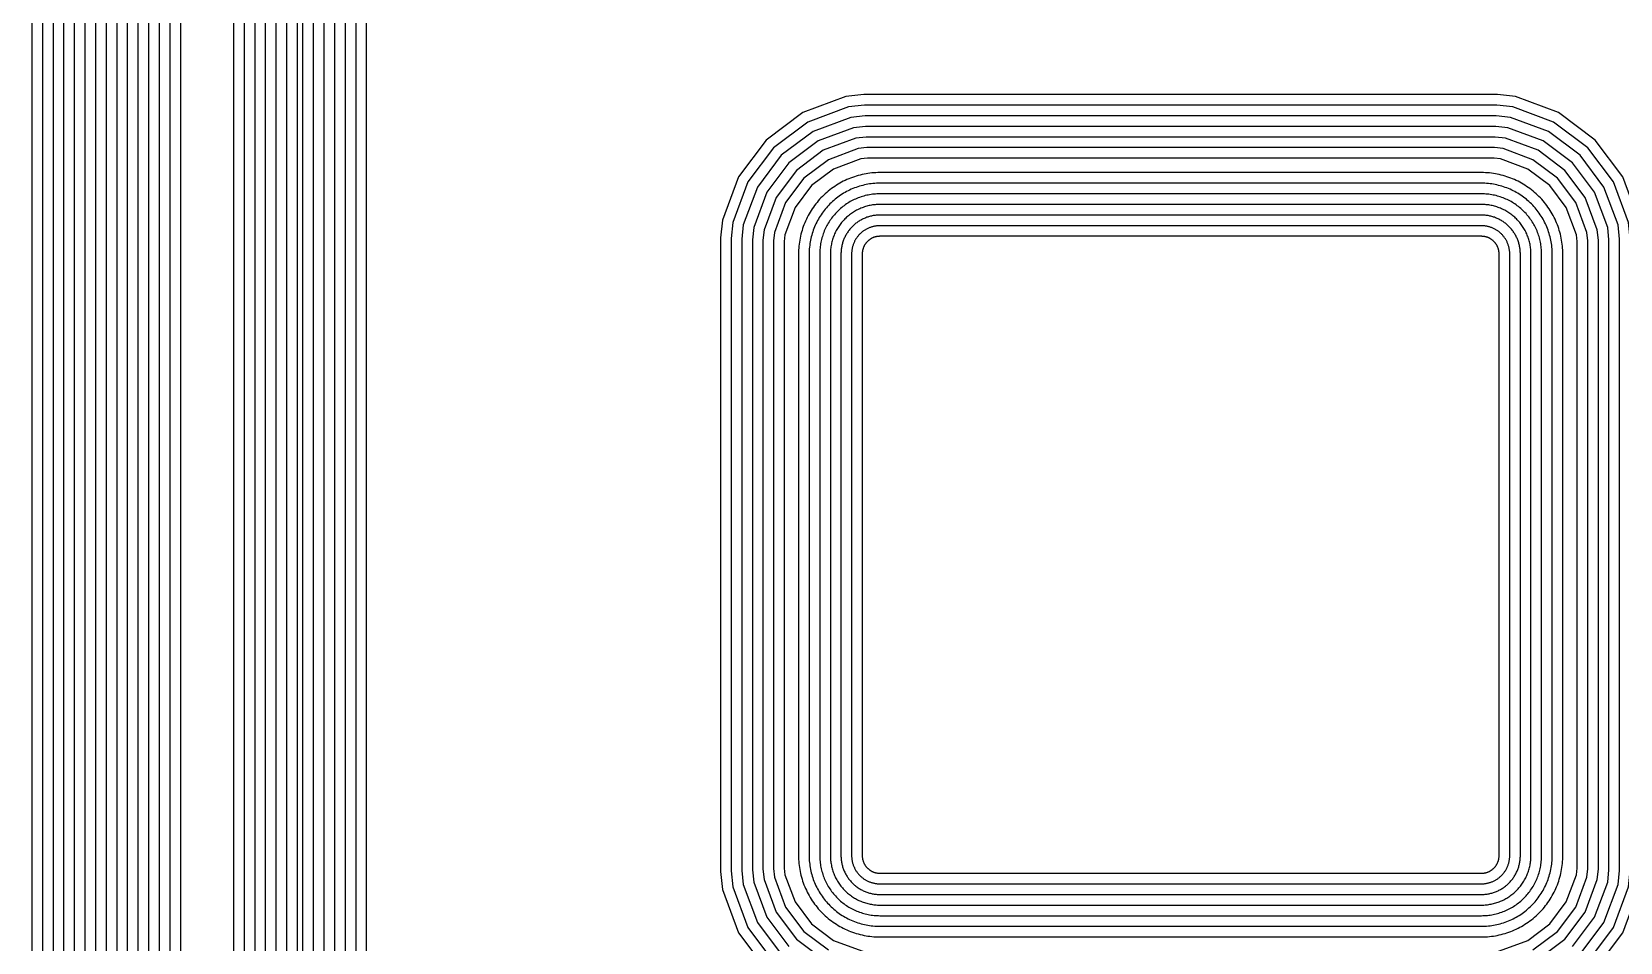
# Model space of a CAD drawing. Header units: metres. Extents: x 129.5 to 156.5, y -104.5 to -85.4.
# Drawn here: x 129.505 to 133.994, y -90.503 to -87.93 of the extents above; entities that cross this region are included whole.
import ezdxf

# ---------------------------------------------------------------- set-up
doc = ezdxf.new("R2010")
doc.units = ezdxf.units.M

msp = doc.modelspace()

# ---------------------------------------------------------------- linework, layer by layer
for points in [[(129.505, -85.852), (129.505, -103.992)], [(129.535, -85.852), (129.535, -103.992)], [(129.565, -85.852), (129.565, -103.992)], [(129.595, -85.852), (129.595, -103.992)], [(129.625, -85.852), (129.625, -103.992)], [(129.655, -85.852), (129.655, -103.992)], [(129.685, -85.852), (129.685, -103.992)], [(129.715, -85.852), (129.715, -103.992)], [(129.745, -85.852), (129.745, -103.992)], [(129.775, -85.852), (129.775, -103.992)], [(129.805, -85.852), (129.805, -103.992)], [(129.835, -85.852), (129.835, -103.992)], [(129.865, -85.852), (129.865, -103.992)], [(129.895, -85.852), (129.895, -103.992)], [(129.925, -85.852), (129.925, -103.992)], [(130.075, -85.927), (130.075, -103.917), (155.881, -103.917), (155.881, -85.927), (130.075, -85.927)], [(130.105, -85.957), (130.105, -103.887), (155.851, -103.887), (155.851, -85.957), (130.105, -85.957)], [(130.135, -85.987), (130.135, -103.857), (155.821, -103.857), (155.821, -85.987), (130.135, -85.987)], [(130.165, -86.017), (130.165, -103.827), (155.791, -103.827), (155.791, -86.017), (130.165, -86.017)], [(130.195, -86.047), (130.195, -103.797), (155.761, -103.797), (155.761, -86.047), (130.195, -86.047)], [(130.225, -86.077), (130.225, -103.767), (155.731, -103.767), (155.731, -86.077), (130.225, -86.077)], [(130.255, -86.107), (130.255, -103.737), (155.701, -103.737), (155.701, -86.107), (130.255, -86.107)], [(130.2705, -86.4765), (130.2705, -103.3675)], [(130.3005, -86.4765), (130.3005, -103.3675)], [(130.3305, -86.4765), (130.3305, -103.3675)], [(130.3605, -86.4765), (130.3605, -103.3675)], [(130.3905, -86.4765), (130.3905, -103.3675)], [(130.4205, -86.4765), (130.4205, -103.3675)], [(130.4505, -86.4765), (130.4505, -103.3675)], [(133.9238, -90.5798), (134.0015, -90.4761), (134.047, -90.3539), (134.0525, -90.3032), (134.0525, -88.5128), (134.047, -88.4621), (134.0015, -88.3399), (133.9238, -88.2362), (133.8201, -88.1585), (133.6979, -88.113), (133.6472, -88.1075), (131.8568, -88.1075), (131.8061, -88.113), (131.6839, -88.1585), (131.5802, -88.2362), (131.5025, -88.3399), (131.457, -88.4621), (131.4515, -88.5128)], [(133.9024, -90.5584), (133.9749, -90.4616), (134.0176, -90.3469), (134.0225, -90.3016), (134.0225, -88.5144), (134.0176, -88.4691), (133.9749, -88.3544), (133.9024, -88.2576), (133.8056, -88.1851), (133.6909, -88.1424), (133.6456, -88.1375), (131.8584, -88.1375), (131.8131, -88.1424), (131.6984, -88.1851), (131.6016, -88.2576), (131.5291, -88.3544), (131.4864, -88.4691), (131.4815, -88.5144)], [(133.881, -90.537), (133.9483, -90.4471), (133.9882, -90.34), (133.9925, -90.3), (133.9925, -88.516), (133.9882, -88.476), (133.9483, -88.3689), (133.881, -88.279), (133.7911, -88.2117), (133.684, -88.1718), (133.644, -88.1675), (131.86, -88.1675), (131.82, -88.1718), (131.7129, -88.2117), (131.623, -88.279), (131.5557, -88.3689), (131.5158, -88.476), (131.5115, -88.516)], [(133.8595, -90.5155), (133.9217, -90.4325), (133.9588, -90.333), (133.9625, -90.2984), (133.9625, -88.5176), (133.9588, -88.483), (133.9217, -88.3835), (133.8595, -88.3005), (133.7765, -88.2383), (133.677, -88.2012), (133.6424, -88.1975), (131.8616, -88.1975), (131.827, -88.2012), (131.7275, -88.2383), (131.6445, -88.3005), (131.5823, -88.3834), (131.5452, -88.483), (131.5415, -88.5176)], [(133.762, -90.5511), (133.8381, -90.4941), (133.8951, -90.418), (133.9293, -90.3261), (133.9325, -90.2968), (133.9325, -88.5192), (133.9293, -88.4899), (133.8951, -88.398), (133.8381, -88.3219), (133.762, -88.2649), (133.6701, -88.2307), (133.6408, -88.2275), (131.8632, -88.2275), (131.8339, -88.2307), (131.742, -88.2649), (131.6659, -88.3219), (131.6089, -88.398), (131.5747, -88.4899), (131.5715, -88.5192)], [(133.7475, -90.5245), (133.8167, -90.4727), (133.8685, -90.4035), (133.8999, -90.3191), (133.9025, -90.2952), (133.9025, -88.5208), (133.8999, -88.4969), (133.8685, -88.4125), (133.8167, -88.3433), (133.7475, -88.2915), (133.6631, -88.2601), (133.6392, -88.2575), (131.8649, -88.2575), (131.8409, -88.2601), (131.7565, -88.2915), (131.6873, -88.3433), (131.6355, -88.4125), (131.6041, -88.4969), (131.6015, -88.5208)], [(133.6325, -90.5353), (133.733, -90.4979), (133.7952, -90.4512), (133.8419, -90.389), (133.8705, -90.3122), (133.8725, -90.2935), (133.8725, -88.5225), (133.8705, -88.5038), (133.8419, -88.427), (133.7952, -88.3648), (133.733, -88.3181), (133.6562, -88.2895), (133.6376, -88.2875), (131.8665, -88.2875), (131.8478, -88.2895), (131.771, -88.3181), (131.7088, -88.3648), (131.6621, -88.427), (131.6335, -88.5038), (131.6315, -88.5225)], [(131.902, -90.488), (133.602, -90.488), (133.6076, -90.4879), (133.6133, -90.4877), (133.6189, -90.4874), (133.6245, -90.4869), (133.6302, -90.4863), (133.6357, -90.4855), (133.6413, -90.4846), (133.6469, -90.4836), (133.6524, -90.4824), (133.6579, -90.4811), (133.6633, -90.4797), (133.6688, -90.4781), (133.6741, -90.4764), (133.6795, -90.4746), (133.6848, -90.4726), (133.69, -90.4705), (133.6952, -90.4683), (133.7003, -90.4659), (133.7054, -90.4634), (133.7104, -90.4608), (133.7154, -90.4581), (133.7202, -90.4553), (133.725, -90.4523), (133.7298, -90.4492), (133.7344, -90.446), (133.739, -90.4427), (133.7435, -90.4393), (133.7479, -90.4358), (133.7522, -90.4322), (133.7565, -90.4284), (133.7606, -90.4246), (133.7646, -90.4206), (133.7686, -90.4166), (133.7724, -90.4125), (133.7762, -90.4082), (133.7798, -90.4039), (133.7833, -90.3995), (133.7867, -90.395), (133.79, -90.3904), (133.7932, -90.3858), (133.7963, -90.381), (133.7993, -90.3762), (133.8021, -90.3714), (133.8048, -90.3664), (133.8074, -90.3614), (133.8099, -90.3563), (133.8123, -90.3512), (133.8145, -90.346), (133.8166, -90.3408), (133.8186, -90.3355), (133.8204, -90.3301), (133.8221, -90.3248), (133.8237, -90.3193), (133.8251, -90.3139), (133.8264, -90.3084), (133.8276, -90.3029), (133.8286, -90.2973), (133.8295, -90.2917), (133.8303, -90.2862), (133.8309, -90.2805), (133.8314, -90.2749), (133.8317, -90.2693), (133.8319, -90.2636), (133.832, -90.258), (133.832, -88.558), (133.8319, -88.5524), (133.8317, -88.5467), (133.8314, -88.5411), (133.8309, -88.5355), (133.8303, -88.5298), (133.8295, -88.5243), (133.8286, -88.5187), (133.8276, -88.5131), (133.8264, -88.5076), (133.8251, -88.5021), (133.8237, -88.4967), (133.8221, -88.4912), (133.8204, -88.4859), (133.8186, -88.4805), (133.8166, -88.4752), (133.8145, -88.47), (133.8123, -88.4648), (133.8099, -88.4597), (133.8074, -88.4546), (133.8048, -88.4496), (133.8021, -88.4446), (133.7993, -88.4398), (133.7963, -88.435), (133.7932, -88.4302), (133.79, -88.4256), (133.7867, -88.421), (133.7833, -88.4165), (133.7798, -88.4121), (133.7762, -88.4078), (133.7724, -88.4035), (133.7686, -88.3994), (133.7646, -88.3954), (133.7606, -88.3914), (133.7565, -88.3876), (133.7522, -88.3838), (133.7479, -88.3802), (133.7435, -88.3767), (133.739, -88.3733), (133.7344, -88.37), (133.7298, -88.3668), (133.725, -88.3637), (133.7202, -88.3607), (133.7154, -88.3579), (133.7104, -88.3552), (133.7054, -88.3526), (133.7003, -88.3501), (133.6952, -88.3477), (133.69, -88.3455), (133.6848, -88.3434), (133.6795, -88.3414), (133.6741, -88.3396), (133.6688, -88.3379), (133.6633, -88.3363), (133.6579, -88.3349), (133.6524, -88.3336), (133.6469, -88.3324), (133.6413, -88.3314), (133.6357, -88.3305), (133.6302, -88.3297), (133.6245, -88.3291), (133.6189, -88.3286), (133.6133, -88.3283), (133.6076, -88.3281), (133.602, -88.328), (131.902, -88.328), (131.8964, -88.3281), (131.8907, -88.3283), (131.8851, -88.3286), (131.8795, -88.3291), (131.8738, -88.3297), (131.8683, -88.3305), (131.8627, -88.3314), (131.8571, -88.3324), (131.8516, -88.3336), (131.8461, -88.3349), (131.8407, -88.3363), (131.8352, -88.3379), (131.8299, -88.3396), (131.8245, -88.3414), (131.8192, -88.3434), (131.814, -88.3455), (131.8088, -88.3477), (131.8037, -88.3501), (131.7986, -88.3526), (131.7936, -88.3552), (131.7886, -88.3579), (131.7838, -88.3607), (131.779, -88.3637), (131.7742, -88.3668), (131.7696, -88.37), (131.765, -88.3733), (131.7605, -88.3767), (131.7561, -88.3802), (131.7518, -88.3838), (131.7475, -88.3876), (131.7434, -88.3914), (131.7394, -88.3954), (131.7354, -88.3994), (131.7316, -88.4035), (131.7278, -88.4078), (131.7242, -88.4121), (131.7207, -88.4165), (131.7173, -88.421), (131.714, -88.4256), (131.7108, -88.4302), (131.7077, -88.435), (131.7047, -88.4398), (131.7019, -88.4446), (131.6992, -88.4496), (131.6966, -88.4546), (131.6941, -88.4597), (131.6917, -88.4648), (131.6895, -88.47), (131.6874, -88.4752), (131.6854, -88.4805), (131.6836, -88.4859), (131.6819, -88.4912), (131.6803, -88.4967), (131.6789, -88.5021), (131.6776, -88.5076), (131.6764, -88.5131), (131.6754, -88.5187), (131.6745, -88.5243), (131.6737, -88.5298), (131.6731, -88.5355), (131.6726, -88.5411), (131.6723, -88.5467), (131.6721, -88.5524), (131.672, -88.558), (131.672, -90.258), (131.6721, -90.2636), (131.6723, -90.2693), (131.6726, -90.2749), (131.6731, -90.2805), (131.6737, -90.2862), (131.6745, -90.2917), (131.6754, -90.2973), (131.6764, -90.3029), (131.6776, -90.3084), (131.6789, -90.3139), (131.6803, -90.3193), (131.6819, -90.3248), (131.6836, -90.3301), (131.6854, -90.3355), (131.6874, -90.3408), (131.6895, -90.346), (131.6917, -90.3512), (131.6941, -90.3563), (131.6966, -90.3614), (131.6992, -90.3664), (131.7019, -90.3714), (131.7047, -90.3762), (131.7077, -90.381), (131.7108, -90.3858), (131.714, -90.3904), (131.7173, -90.395), (131.7207, -90.3995), (131.7242, -90.4039), (131.7278, -90.4082), (131.7316, -90.4125), (131.7354, -90.4166), (131.7394, -90.4206), (131.7434, -90.4246), (131.7475, -90.4284), (131.7518, -90.4322), (131.7561, -90.4358), (131.7605, -90.4393), (131.765, -90.4427), (131.7696, -90.446), (131.7742, -90.4492), (131.779, -90.4523), (131.7838, -90.4553), (131.7886, -90.4581), (131.7936, -90.4608), (131.7986, -90.4634), (131.8037, -90.4659), (131.8088, -90.4683), (131.814, -90.4705), (131.8192, -90.4726), (131.8245, -90.4746), (131.8299, -90.4764), (131.8352, -90.4781), (131.8407, -90.4797), (131.8461, -90.4811), (131.8516, -90.4824), (131.8571, -90.4836), (131.8627, -90.4846), (131.8683, -90.4855), (131.8738, -90.4863), (131.8795, -90.4869), (131.8851, -90.4874), (131.8907, -90.4877), (131.8964, -90.4879), (131.902, -90.488)], [(131.902, -90.458), (133.602, -90.458), (133.6069, -90.4579), (133.6118, -90.4578), (133.6167, -90.4575), (133.6216, -90.457), (133.6265, -90.4565), (133.6313, -90.4558), (133.6362, -90.4551), (133.641, -90.4542), (133.6458, -90.4531), (133.6506, -90.452), (133.6553, -90.4508), (133.6601, -90.4494), (133.6647, -90.4479), (133.6694, -90.4463), (133.674, -90.4446), (133.6785, -90.4428), (133.683, -90.4408), (133.6875, -90.4388), (133.6919, -90.4366), (133.6963, -90.4344), (133.7006, -90.432), (133.7048, -90.4295), (133.709, -90.427), (133.7131, -90.4243), (133.7172, -90.4215), (133.7211, -90.4186), (133.725, -90.4157), (133.7289, -90.4126), (133.7326, -90.4094), (133.7363, -90.4062), (133.7399, -90.4028), (133.7434, -90.3994), (133.7468, -90.3959), (133.7502, -90.3923), (133.7534, -90.3886), (133.7566, -90.3849), (133.7597, -90.381), (133.7626, -90.3771), (133.7655, -90.3732), (133.7683, -90.3691), (133.771, -90.365), (133.7735, -90.3608), (133.776, -90.3566), (133.7784, -90.3523), (133.7806, -90.3479), (133.7828, -90.3435), (133.7848, -90.339), (133.7868, -90.3345), (133.7886, -90.33), (133.7903, -90.3254), (133.7919, -90.3207), (133.7934, -90.3161), (133.7948, -90.3113), (133.796, -90.3066), (133.7971, -90.3018), (133.7982, -90.297), (133.7991, -90.2922), (133.7998, -90.2873), (133.8005, -90.2825), (133.801, -90.2776), (133.8015, -90.2727), (133.8018, -90.2678), (133.8019, -90.2629), (133.802, -90.258), (133.802, -88.558), (133.8019, -88.5531), (133.8018, -88.5482), (133.8015, -88.5433), (133.801, -88.5384), (133.8005, -88.5335), (133.7998, -88.5287), (133.7991, -88.5238), (133.7982, -88.519), (133.7971, -88.5142), (133.796, -88.5094), (133.7948, -88.5047), (133.7934, -88.4999), (133.7919, -88.4953), (133.7903, -88.4906), (133.7886, -88.486), (133.7868, -88.4815), (133.7848, -88.477), (133.7828, -88.4725), (133.7806, -88.4681), (133.7784, -88.4637), (133.776, -88.4594), (133.7735, -88.4552), (133.771, -88.451), (133.7683, -88.4469), (133.7655, -88.4428), (133.7626, -88.4389), (133.7597, -88.435), (133.7566, -88.4311), (133.7534, -88.4274), (133.7502, -88.4237), (133.7468, -88.4201), (133.7434, -88.4166), (133.7399, -88.4132), (133.7363, -88.4098), (133.7326, -88.4066), (133.7289, -88.4034), (133.725, -88.4003), (133.7211, -88.3974), (133.7172, -88.3945), (133.7131, -88.3917), (133.709, -88.389), (133.7048, -88.3865), (133.7006, -88.384), (133.6963, -88.3816), (133.6919, -88.3794), (133.6875, -88.3772), (133.683, -88.3752), (133.6785, -88.3732), (133.674, -88.3714), (133.6694, -88.3697), (133.6647, -88.3681), (133.6601, -88.3666), (133.6553, -88.3652), (133.6506, -88.364), (133.6458, -88.3629), (133.641, -88.3618), (133.6362, -88.3609), (133.6313, -88.3602), (133.6265, -88.3595), (133.6216, -88.359), (133.6167, -88.3585), (133.6118, -88.3582), (133.6069, -88.3581), (133.602, -88.358), (131.902, -88.358), (131.8971, -88.3581), (131.8922, -88.3582), (131.8873, -88.3585), (131.8824, -88.359), (131.8775, -88.3595), (131.8727, -88.3602), (131.8678, -88.3609), (131.863, -88.3618), (131.8582, -88.3629), (131.8534, -88.364), (131.8487, -88.3652), (131.8439, -88.3666), (131.8393, -88.3681), (131.8346, -88.3697), (131.83, -88.3714), (131.8255, -88.3732), (131.821, -88.3752), (131.8165, -88.3772), (131.8121, -88.3794), (131.8077, -88.3816), (131.8034, -88.384), (131.7992, -88.3865), (131.795, -88.389), (131.7909, -88.3917), (131.7868, -88.3945), (131.7829, -88.3974), (131.779, -88.4003), (131.7751, -88.4034), (131.7714, -88.4066), (131.7677, -88.4098), (131.7641, -88.4132), (131.7606, -88.4166), (131.7572, -88.4201), (131.7538, -88.4237), (131.7506, -88.4274), (131.7474, -88.4311), (131.7443, -88.435), (131.7414, -88.4389), (131.7385, -88.4428), (131.7357, -88.4469), (131.733, -88.451), (131.7305, -88.4552), (131.728, -88.4594), (131.7256, -88.4637), (131.7234, -88.4681), (131.7212, -88.4725), (131.7192, -88.477), (131.7172, -88.4815), (131.7154, -88.486), (131.7137, -88.4906), (131.7121, -88.4953), (131.7106, -88.4999), (131.7092, -88.5047), (131.708, -88.5094), (131.7069, -88.5142), (131.7058, -88.519), (131.7049, -88.5238), (131.7042, -88.5287), (131.7035, -88.5335), (131.703, -88.5384), (131.7025, -88.5433), (131.7022, -88.5482), (131.7021, -88.5531), (131.702, -88.558), (131.702, -90.258), (131.7021, -90.2629), (131.7022, -90.2678), (131.7025, -90.2727), (131.703, -90.2776), (131.7035, -90.2825), (131.7042, -90.2873), (131.7049, -90.2922), (131.7058, -90.297), (131.7069, -90.3018), (131.708, -90.3066), (131.7092, -90.3113), (131.7106, -90.3161), (131.7121, -90.3207), (131.7137, -90.3254), (131.7154, -90.33), (131.7172, -90.3345), (131.7192, -90.339), (131.7212, -90.3435), (131.7234, -90.3479), (131.7256, -90.3523), (131.728, -90.3566), (131.7305, -90.3608), (131.733, -90.365), (131.7357, -90.3691), (131.7385, -90.3732), (131.7414, -90.3771), (131.7443, -90.381), (131.7474, -90.3849), (131.7506, -90.3886), (131.7538, -90.3923), (131.7572, -90.3959), (131.7606, -90.3994), (131.7641, -90.4028), (131.7677, -90.4062), (131.7714, -90.4094), (131.7751, -90.4126), (131.779, -90.4157), (131.7829, -90.4186), (131.7868, -90.4215), (131.7909, -90.4243), (131.795, -90.427), (131.7992, -90.4295), (131.8034, -90.432), (131.8077, -90.4344), (131.8121, -90.4366), (131.8165, -90.4388), (131.821, -90.4408), (131.8255, -90.4428), (131.83, -90.4446), (131.8346, -90.4463), (131.8393, -90.4479), (131.8439, -90.4494), (131.8487, -90.4508), (131.8534, -90.452), (131.8582, -90.4531), (131.863, -90.4542), (131.8678, -90.4551), (131.8727, -90.4558), (131.8775, -90.4565), (131.8824, -90.457), (131.8873, -90.4575), (131.8922, -90.4578), (131.8971, -90.4579), (131.902, -90.458)], [(131.902, -90.428), (133.602, -90.428), (133.6062, -90.4279), (133.6103, -90.4278), (133.6145, -90.4275), (133.6187, -90.4272), (133.6228, -90.4267), (133.6269, -90.4262), (133.6311, -90.4255), (133.6352, -90.4247), (133.6392, -90.4239), (133.6433, -90.4229), (133.6473, -90.4218), (133.6513, -90.4207), (133.6553, -90.4194), (133.6593, -90.4181), (133.6632, -90.4166), (133.6671, -90.4151), (133.6709, -90.4134), (133.6747, -90.4117), (133.6784, -90.4098), (133.6821, -90.4079), (133.6858, -90.4059), (133.6894, -90.4038), (133.6929, -90.4016), (133.6964, -90.3993), (133.6999, -90.397), (133.7033, -90.3945), (133.7066, -90.392), (133.7098, -90.3894), (133.713, -90.3867), (133.7162, -90.384), (133.7192, -90.3811), (133.7222, -90.3782), (133.7251, -90.3752), (133.728, -90.3722), (133.7307, -90.369), (133.7334, -90.3658), (133.736, -90.3626), (133.7385, -90.3593), (133.741, -90.3559), (133.7433, -90.3524), (133.7456, -90.3489), (133.7478, -90.3454), (133.7499, -90.3418), (133.7519, -90.3381), (133.7538, -90.3344), (133.7557, -90.3307), (133.7574, -90.3269), (133.7591, -90.3231), (133.7606, -90.3192), (133.7621, -90.3153), (133.7634, -90.3113), (133.7647, -90.3073), (133.7658, -90.3033), (133.7669, -90.2993), (133.7679, -90.2952), (133.7687, -90.2912), (133.7695, -90.2871), (133.7702, -90.2829), (133.7707, -90.2788), (133.7712, -90.2747), (133.7715, -90.2705), (133.7718, -90.2663), (133.7719, -90.2622), (133.772, -90.258), (133.772, -88.558), (133.7719, -88.5538), (133.7718, -88.5497), (133.7715, -88.5455), (133.7712, -88.5413), (133.7707, -88.5372), (133.7702, -88.5331), (133.7695, -88.5289), (133.7687, -88.5248), (133.7679, -88.5208), (133.7669, -88.5167), (133.7658, -88.5127), (133.7647, -88.5087), (133.7634, -88.5047), (133.7621, -88.5007), (133.7606, -88.4968), (133.7591, -88.4929), (133.7574, -88.4891), (133.7557, -88.4853), (133.7538, -88.4816), (133.7519, -88.4779), (133.7499, -88.4742), (133.7478, -88.4706), (133.7456, -88.4671), (133.7433, -88.4636), (133.741, -88.4601), (133.7385, -88.4567), (133.736, -88.4534), (133.7334, -88.4502), (133.7307, -88.447), (133.728, -88.4438), (133.7251, -88.4408), (133.7222, -88.4378), (133.7192, -88.4349), (133.7162, -88.432), (133.713, -88.4293), (133.7098, -88.4266), (133.7066, -88.424), (133.7033, -88.4215), (133.6999, -88.419), (133.6964, -88.4167), (133.6929, -88.4144), (133.6894, -88.4122), (133.6858, -88.4101), (133.6821, -88.4081), (133.6784, -88.4062), (133.6747, -88.4043), (133.6709, -88.4026), (133.6671, -88.4009), (133.6632, -88.3994), (133.6593, -88.3979), (133.6553, -88.3966), (133.6513, -88.3953), (133.6473, -88.3942), (133.6433, -88.3931), (133.6392, -88.3921), (133.6352, -88.3913), (133.6311, -88.3905), (133.6269, -88.3898), (133.6228, -88.3893), (133.6187, -88.3888), (133.6145, -88.3885), (133.6103, -88.3882), (133.6062, -88.3881), (133.602, -88.388), (131.902, -88.388), (131.8978, -88.3881), (131.8937, -88.3882), (131.8895, -88.3885), (131.8853, -88.3888), (131.8812, -88.3893), (131.8771, -88.3898), (131.8729, -88.3905), (131.8688, -88.3913), (131.8648, -88.3921), (131.8607, -88.3931), (131.8567, -88.3942), (131.8527, -88.3953), (131.8487, -88.3966), (131.8447, -88.3979), (131.8408, -88.3994), (131.8369, -88.4009), (131.8331, -88.4026), (131.8293, -88.4043), (131.8256, -88.4062), (131.8219, -88.4081), (131.8182, -88.4101), (131.8146, -88.4122), (131.8111, -88.4144), (131.8076, -88.4167), (131.8041, -88.419), (131.8007, -88.4215), (131.7974, -88.424), (131.7942, -88.4266), (131.791, -88.4293), (131.7878, -88.432), (131.7848, -88.4349), (131.7818, -88.4378), (131.7789, -88.4408), (131.776, -88.4438), (131.7733, -88.447), (131.7706, -88.4502), (131.768, -88.4534), (131.7655, -88.4567), (131.763, -88.4601), (131.7607, -88.4636), (131.7584, -88.4671), (131.7562, -88.4706), (131.7541, -88.4742), (131.7521, -88.4779), (131.7502, -88.4816), (131.7483, -88.4853), (131.7466, -88.4891), (131.7449, -88.4929), (131.7434, -88.4968), (131.7419, -88.5007), (131.7406, -88.5047), (131.7393, -88.5087), (131.7382, -88.5127), (131.7371, -88.5167), (131.7361, -88.5208), (131.7353, -88.5248), (131.7345, -88.5289), (131.7338, -88.5331), (131.7333, -88.5372), (131.7328, -88.5413), (131.7325, -88.5455), (131.7322, -88.5497), (131.7321, -88.5538), (131.732, -88.558), (131.732, -90.258), (131.7321, -90.2622), (131.7322, -90.2663), (131.7325, -90.2705), (131.7328, -90.2747), (131.7333, -90.2788), (131.7338, -90.2829), (131.7345, -90.2871), (131.7353, -90.2912), (131.7361, -90.2952), (131.7371, -90.2993), (131.7382, -90.3033), (131.7393, -90.3073), (131.7406, -90.3113), (131.7419, -90.3153), (131.7434, -90.3192), (131.7449, -90.3231), (131.7466, -90.3269), (131.7483, -90.3307), (131.7502, -90.3344), (131.7521, -90.3381), (131.7541, -90.3418), (131.7562, -90.3454), (131.7584, -90.3489), (131.7607, -90.3524), (131.763, -90.3559), (131.7655, -90.3593), (131.768, -90.3626), (131.7706, -90.3658), (131.7733, -90.369), (131.776, -90.3722), (131.7789, -90.3752), (131.7818, -90.3782), (131.7848, -90.3811), (131.7878, -90.384), (131.791, -90.3867), (131.7942, -90.3894), (131.7974, -90.392), (131.8007, -90.3945), (131.8041, -90.397), (131.8076, -90.3993), (131.8111, -90.4016), (131.8146, -90.4038), (131.8182, -90.4059), (131.8219, -90.4079), (131.8256, -90.4098), (131.8293, -90.4117), (131.8331, -90.4134), (131.8369, -90.4151), (131.8408, -90.4166), (131.8447, -90.4181), (131.8487, -90.4194), (131.8527, -90.4207), (131.8567, -90.4218), (131.8607, -90.4229), (131.8648, -90.4239), (131.8688, -90.4247), (131.8729, -90.4255), (131.8771, -90.4262), (131.8812, -90.4267), (131.8853, -90.4272), (131.8895, -90.4275), (131.8937, -90.4278), (131.8978, -90.4279), (131.902, -90.428)], [(131.902, -90.398), (133.602, -90.398), (133.6054, -90.398), (133.6089, -90.3978), (133.6123, -90.3976), (133.6157, -90.3973), (133.6191, -90.3969), (133.6225, -90.3965), (133.6259, -90.3959), (133.6293, -90.3953), (133.6327, -90.3946), (133.636, -90.3938), (133.6393, -90.3929), (133.6426, -90.392), (133.6459, -90.3909), (133.6492, -90.3898), (133.6524, -90.3886), (133.6556, -90.3873), (133.6587, -90.386), (133.6619, -90.3846), (133.6649, -90.3831), (133.668, -90.3815), (133.671, -90.3798), (133.674, -90.3781), (133.6769, -90.3763), (133.6798, -90.3744), (133.6826, -90.3725), (133.6854, -90.3704), (133.6881, -90.3684), (133.6908, -90.3662), (133.6934, -90.364), (133.696, -90.3617), (133.6985, -90.3594), (133.701, -90.357), (133.7034, -90.3545), (133.7057, -90.352), (133.708, -90.3494), (133.7102, -90.3468), (133.7124, -90.3441), (133.7144, -90.3414), (133.7165, -90.3386), (133.7184, -90.3358), (133.7203, -90.3329), (133.7221, -90.33), (133.7238, -90.327), (133.7255, -90.324), (133.7271, -90.3209), (133.7286, -90.3179), (133.73, -90.3147), (133.7313, -90.3116), (133.7326, -90.3084), (133.7338, -90.3052), (133.7349, -90.3019), (133.736, -90.2986), (133.7369, -90.2953), (133.7378, -90.292), (133.7386, -90.2887), (133.7393, -90.2853), (133.7399, -90.2819), (133.7405, -90.2785), (133.7409, -90.2751), (133.7413, -90.2717), (133.7416, -90.2683), (133.7418, -90.2649), (133.742, -90.2614), (133.742, -90.258), (133.742, -88.558), (133.742, -88.5546), (133.7418, -88.5511), (133.7416, -88.5477), (133.7413, -88.5443), (133.7409, -88.5409), (133.7405, -88.5375), (133.7399, -88.5341), (133.7393, -88.5307), (133.7386, -88.5273), (133.7378, -88.524), (133.7369, -88.5207), (133.736, -88.5174), (133.7349, -88.5141), (133.7338, -88.5108), (133.7326, -88.5076), (133.7313, -88.5044), (133.73, -88.5013), (133.7286, -88.4981), (133.7271, -88.4951), (133.7255, -88.492), (133.7238, -88.489), (133.7221, -88.486), (133.7203, -88.4831), (133.7184, -88.4802), (133.7165, -88.4774), (133.7144, -88.4746), (133.7124, -88.4719), (133.7102, -88.4692), (133.708, -88.4666), (133.7057, -88.464), (133.7034, -88.4615), (133.701, -88.459), (133.6985, -88.4566), (133.696, -88.4543), (133.6934, -88.452), (133.6908, -88.4498), (133.6881, -88.4476), (133.6854, -88.4456), (133.6826, -88.4435), (133.6798, -88.4416), (133.6769, -88.4397), (133.674, -88.4379), (133.671, -88.4362), (133.668, -88.4345), (133.6649, -88.4329), (133.6619, -88.4314), (133.6587, -88.43), (133.6556, -88.4287), (133.6524, -88.4274), (133.6492, -88.4262), (133.6459, -88.4251), (133.6426, -88.424), (133.6393, -88.4231), (133.636, -88.4222), (133.6327, -88.4214), (133.6293, -88.4207), (133.6259, -88.4201), (133.6225, -88.4195), (133.6191, -88.4191), (133.6157, -88.4187), (133.6123, -88.4184), (133.6089, -88.4182), (133.6054, -88.418), (133.602, -88.418), (131.902, -88.418), (131.8986, -88.418), (131.8951, -88.4182), (131.8917, -88.4184), (131.8883, -88.4187), (131.8849, -88.4191), (131.8815, -88.4195), (131.8781, -88.4201), (131.8747, -88.4207), (131.8713, -88.4214), (131.868, -88.4222), (131.8647, -88.4231), (131.8614, -88.424), (131.8581, -88.4251), (131.8548, -88.4262), (131.8516, -88.4274), (131.8484, -88.4287), (131.8453, -88.43), (131.8421, -88.4314), (131.8391, -88.4329), (131.836, -88.4345), (131.833, -88.4362), (131.83, -88.4379), (131.8271, -88.4397), (131.8242, -88.4416), (131.8214, -88.4435), (131.8186, -88.4456), (131.8159, -88.4476), (131.8132, -88.4498), (131.8106, -88.452), (131.808, -88.4543), (131.8055, -88.4566), (131.803, -88.459), (131.8006, -88.4615), (131.7983, -88.464), (131.796, -88.4666), (131.7938, -88.4692), (131.7916, -88.4719), (131.7896, -88.4746), (131.7875, -88.4774), (131.7856, -88.4802), (131.7837, -88.4831), (131.7819, -88.486), (131.7802, -88.489), (131.7785, -88.492), (131.7769, -88.4951), (131.7754, -88.4981), (131.774, -88.5013), (131.7727, -88.5044), (131.7714, -88.5076), (131.7702, -88.5108), (131.7691, -88.5141), (131.768, -88.5174), (131.7671, -88.5207), (131.7662, -88.524), (131.7654, -88.5273), (131.7647, -88.5307), (131.7641, -88.5341), (131.7635, -88.5375), (131.7631, -88.5409), (131.7627, -88.5443), (131.7624, -88.5477), (131.7622, -88.5511), (131.762, -88.5546), (131.762, -88.558), (131.762, -90.258), (131.762, -90.2614), (131.7622, -90.2649), (131.7624, -90.2683), (131.7627, -90.2717), (131.7631, -90.2751), (131.7635, -90.2785), (131.7641, -90.2819), (131.7647, -90.2853), (131.7654, -90.2887), (131.7662, -90.292), (131.7671, -90.2953), (131.768, -90.2986), (131.7691, -90.3019), (131.7702, -90.3052), (131.7714, -90.3084), (131.7727, -90.3116), (131.774, -90.3147), (131.7754, -90.3179), (131.7769, -90.3209), (131.7785, -90.324), (131.7802, -90.327), (131.7819, -90.33), (131.7837, -90.3329), (131.7856, -90.3358), (131.7875, -90.3386), (131.7896, -90.3414), (131.7916, -90.3441), (131.7938, -90.3468), (131.796, -90.3494), (131.7983, -90.352), (131.8006, -90.3545), (131.803, -90.357), (131.8055, -90.3594), (131.808, -90.3617), (131.8106, -90.364), (131.8132, -90.3662), (131.8159, -90.3684), (131.8186, -90.3704), (131.8214, -90.3725), (131.8242, -90.3744), (131.8271, -90.3763), (131.83, -90.3781), (131.833, -90.3798), (131.836, -90.3815), (131.8391, -90.3831), (131.8421, -90.3846), (131.8453, -90.386), (131.8484, -90.3873), (131.8516, -90.3886), (131.8548, -90.3898), (131.8581, -90.3909), (131.8614, -90.392), (131.8647, -90.3929), (131.868, -90.3938), (131.8713, -90.3946), (131.8747, -90.3953), (131.8781, -90.3959), (131.8815, -90.3965), (131.8849, -90.3969), (131.8883, -90.3973), (131.8917, -90.3976), (131.8951, -90.3978), (131.8986, -90.398), (131.902, -90.398)], [(131.902, -90.368), (133.602, -90.368), (133.6047, -90.368), (133.6074, -90.3679), (133.6101, -90.3677), (133.6128, -90.3675), (133.6155, -90.3672), (133.6181, -90.3668), (133.6208, -90.3664), (133.6235, -90.3659), (133.6261, -90.3653), (133.6287, -90.3647), (133.6313, -90.364), (133.6339, -90.3633), (133.6365, -90.3624), (133.6391, -90.3616), (133.6416, -90.3606), (133.6441, -90.3596), (133.6466, -90.3586), (133.649, -90.3574), (133.6515, -90.3563), (133.6539, -90.355), (133.6562, -90.3537), (133.6586, -90.3524), (133.6608, -90.3509), (133.6631, -90.3495), (133.6653, -90.3479), (133.6675, -90.3464), (133.6697, -90.3447), (133.6718, -90.343), (133.6738, -90.3413), (133.6759, -90.3395), (133.6778, -90.3377), (133.6798, -90.3358), (133.6817, -90.3338), (133.6835, -90.3319), (133.6853, -90.3298), (133.687, -90.3278), (133.6887, -90.3257), (133.6904, -90.3235), (133.6919, -90.3213), (133.6935, -90.3191), (133.6949, -90.3168), (133.6964, -90.3146), (133.6977, -90.3122), (133.699, -90.3099), (133.7003, -90.3075), (133.7014, -90.305), (133.7026, -90.3026), (133.7036, -90.3001), (133.7046, -90.2976), (133.7056, -90.2951), (133.7064, -90.2925), (133.7073, -90.2899), (133.708, -90.2873), (133.7087, -90.2847), (133.7093, -90.2821), (133.7099, -90.2795), (133.7104, -90.2768), (133.7108, -90.2741), (133.7112, -90.2715), (133.7115, -90.2688), (133.7117, -90.2661), (133.7119, -90.2634), (133.712, -90.2607), (133.712, -90.258), (133.712, -88.558), (133.712, -88.5553), (133.7119, -88.5526), (133.7117, -88.5499), (133.7115, -88.5472), (133.7112, -88.5445), (133.7108, -88.5419), (133.7104, -88.5392), (133.7099, -88.5365), (133.7093, -88.5339), (133.7087, -88.5313), (133.708, -88.5287), (133.7073, -88.5261), (133.7064, -88.5235), (133.7056, -88.5209), (133.7046, -88.5184), (133.7036, -88.5159), (133.7026, -88.5134), (133.7014, -88.511), (133.7003, -88.5085), (133.699, -88.5061), (133.6977, -88.5038), (133.6964, -88.5014), (133.6949, -88.4992), (133.6935, -88.4969), (133.6919, -88.4947), (133.6904, -88.4925), (133.6887, -88.4903), (133.687, -88.4882), (133.6853, -88.4862), (133.6835, -88.4841), (133.6817, -88.4822), (133.6798, -88.4802), (133.6778, -88.4783), (133.6759, -88.4765), (133.6738, -88.4747), (133.6718, -88.473), (133.6697, -88.4713), (133.6675, -88.4696), (133.6653, -88.4681), (133.6631, -88.4665), (133.6608, -88.4651), (133.6586, -88.4636), (133.6562, -88.4623), (133.6539, -88.461), (133.6515, -88.4597), (133.649, -88.4586), (133.6466, -88.4574), (133.6441, -88.4564), (133.6416, -88.4554), (133.6391, -88.4544), (133.6365, -88.4536), (133.6339, -88.4527), (133.6313, -88.452), (133.6287, -88.4513), (133.6261, -88.4507), (133.6235, -88.4501), (133.6208, -88.4496), (133.6181, -88.4492), (133.6155, -88.4488), (133.6128, -88.4485), (133.6101, -88.4483), (133.6074, -88.4481), (133.6047, -88.448), (133.602, -88.448), (131.902, -88.448), (131.8993, -88.448), (131.8966, -88.4481), (131.8939, -88.4483), (131.8912, -88.4485), (131.8885, -88.4488), (131.8859, -88.4492), (131.8832, -88.4496), (131.8805, -88.4501), (131.8779, -88.4507), (131.8753, -88.4513), (131.8727, -88.452), (131.8701, -88.4527), (131.8675, -88.4536), (131.8649, -88.4544), (131.8624, -88.4554), (131.8599, -88.4564), (131.8574, -88.4574), (131.855, -88.4586), (131.8525, -88.4597), (131.8501, -88.461), (131.8478, -88.4623), (131.8454, -88.4636), (131.8432, -88.4651), (131.8409, -88.4665), (131.8387, -88.4681), (131.8365, -88.4696), (131.8343, -88.4713), (131.8322, -88.473), (131.8302, -88.4747), (131.8281, -88.4765), (131.8262, -88.4783), (131.8242, -88.4802), (131.8223, -88.4822), (131.8205, -88.4841), (131.8187, -88.4862), (131.817, -88.4882), (131.8153, -88.4903), (131.8136, -88.4925), (131.8121, -88.4947), (131.8105, -88.4969), (131.8091, -88.4992), (131.8076, -88.5014), (131.8063, -88.5038), (131.805, -88.5061), (131.8037, -88.5085), (131.8026, -88.511), (131.8014, -88.5134), (131.8004, -88.5159), (131.7994, -88.5184), (131.7984, -88.5209), (131.7976, -88.5235), (131.7967, -88.5261), (131.796, -88.5287), (131.7953, -88.5313), (131.7947, -88.5339), (131.7941, -88.5365), (131.7936, -88.5392), (131.7932, -88.5419), (131.7928, -88.5445), (131.7925, -88.5472), (131.7923, -88.5499), (131.7921, -88.5526), (131.792, -88.5553), (131.792, -88.558), (131.792, -90.258), (131.792, -90.2607), (131.7921, -90.2634), (131.7923, -90.2661), (131.7925, -90.2688), (131.7928, -90.2715), (131.7932, -90.2741), (131.7936, -90.2768), (131.7941, -90.2795), (131.7947, -90.2821), (131.7953, -90.2847), (131.796, -90.2873), (131.7967, -90.2899), (131.7976, -90.2925), (131.7984, -90.2951), (131.7994, -90.2976), (131.8004, -90.3001), (131.8014, -90.3026), (131.8026, -90.305), (131.8037, -90.3075), (131.805, -90.3099), (131.8063, -90.3122), (131.8076, -90.3146), (131.8091, -90.3168), (131.8105, -90.3191), (131.8121, -90.3213), (131.8136, -90.3235), (131.8153, -90.3257), (131.817, -90.3278), (131.8187, -90.3298), (131.8205, -90.3319), (131.8223, -90.3338), (131.8242, -90.3358), (131.8262, -90.3377), (131.8281, -90.3395), (131.8302, -90.3413), (131.8322, -90.343), (131.8343, -90.3447), (131.8365, -90.3464), (131.8387, -90.3479), (131.8409, -90.3495), (131.8432, -90.3509), (131.8454, -90.3524), (131.8478, -90.3537), (131.8501, -90.355), (131.8525, -90.3563), (131.855, -90.3574), (131.8574, -90.3586), (131.8599, -90.3596), (131.8624, -90.3606), (131.8649, -90.3616), (131.8675, -90.3624), (131.8701, -90.3633), (131.8727, -90.364), (131.8753, -90.3647), (131.8779, -90.3653), (131.8805, -90.3659), (131.8832, -90.3664), (131.8859, -90.3668), (131.8885, -90.3672), (131.8912, -90.3675), (131.8939, -90.3677), (131.8966, -90.3679), (131.8993, -90.368), (131.902, -90.368)], [(131.902, -90.338), (133.602, -90.338), (133.604, -90.338), (133.6059, -90.3379), (133.6079, -90.3378), (133.6098, -90.3376), (133.6118, -90.3374), (133.6137, -90.3371), (133.6157, -90.3368), (133.6176, -90.3365), (133.6195, -90.3361), (133.6214, -90.3356), (133.6233, -90.3351), (133.6252, -90.3346), (133.6271, -90.334), (133.629, -90.3333), (133.6308, -90.3326), (133.6326, -90.3319), (133.6344, -90.3311), (133.6362, -90.3303), (133.638, -90.3295), (133.6397, -90.3286), (133.6414, -90.3276), (133.6431, -90.3266), (133.6448, -90.3256), (133.6464, -90.3245), (133.6481, -90.3234), (133.6497, -90.3223), (133.6512, -90.3211), (133.6528, -90.3198), (133.6543, -90.3186), (133.6557, -90.3173), (133.6572, -90.3159), (133.6586, -90.3146), (133.6599, -90.3132), (133.6613, -90.3117), (133.6626, -90.3103), (133.6638, -90.3088), (133.6651, -90.3072), (133.6663, -90.3057), (133.6674, -90.3041), (133.6685, -90.3024), (133.6696, -90.3008), (133.6706, -90.2991), (133.6716, -90.2974), (133.6726, -90.2957), (133.6735, -90.294), (133.6743, -90.2922), (133.6751, -90.2904), (133.6759, -90.2886), (133.6766, -90.2868), (133.6773, -90.285), (133.678, -90.2831), (133.6786, -90.2812), (133.6791, -90.2793), (133.6796, -90.2774), (133.6801, -90.2755), (133.6805, -90.2736), (133.6808, -90.2717), (133.6811, -90.2697), (133.6814, -90.2678), (133.6816, -90.2658), (133.6818, -90.2639), (133.6819, -90.2619), (133.682, -90.26), (133.682, -90.258), (133.682, -88.558), (133.682, -88.556), (133.6819, -88.5541), (133.6818, -88.5521), (133.6816, -88.5502), (133.6814, -88.5482), (133.6811, -88.5463), (133.6808, -88.5443), (133.6805, -88.5424), (133.6801, -88.5405), (133.6796, -88.5386), (133.6791, -88.5367), (133.6786, -88.5348), (133.678, -88.5329), (133.6773, -88.531), (133.6766, -88.5292), (133.6759, -88.5274), (133.6751, -88.5256), (133.6743, -88.5238), (133.6735, -88.522), (133.6726, -88.5203), (133.6716, -88.5186), (133.6706, -88.5169), (133.6696, -88.5152), (133.6685, -88.5136), (133.6674, -88.5119), (133.6663, -88.5103), (133.6651, -88.5088), (133.6638, -88.5072), (133.6626, -88.5057), (133.6613, -88.5043), (133.6599, -88.5028), (133.6586, -88.5014), (133.6572, -88.5001), (133.6557, -88.4987), (133.6543, -88.4974), (133.6528, -88.4962), (133.6512, -88.4949), (133.6497, -88.4937), (133.6481, -88.4926), (133.6464, -88.4915), (133.6448, -88.4904), (133.6431, -88.4894), (133.6414, -88.4884), (133.6397, -88.4874), (133.638, -88.4865), (133.6362, -88.4857), (133.6344, -88.4849), (133.6326, -88.4841), (133.6308, -88.4834), (133.629, -88.4827), (133.6271, -88.482), (133.6252, -88.4814), (133.6233, -88.4809), (133.6214, -88.4804), (133.6195, -88.4799), (133.6176, -88.4795), (133.6157, -88.4792), (133.6137, -88.4789), (133.6118, -88.4786), (133.6098, -88.4784), (133.6079, -88.4782), (133.6059, -88.4781), (133.604, -88.478), (133.602, -88.478), (131.902, -88.478), (131.9, -88.478), (131.8981, -88.4781), (131.8961, -88.4782), (131.8942, -88.4784), (131.8922, -88.4786), (131.8903, -88.4789), (131.8883, -88.4792), (131.8864, -88.4795), (131.8845, -88.4799), (131.8826, -88.4804), (131.8807, -88.4809), (131.8788, -88.4814), (131.8769, -88.482), (131.875, -88.4827), (131.8732, -88.4834), (131.8714, -88.4841), (131.8696, -88.4849), (131.8678, -88.4857), (131.866, -88.4865), (131.8643, -88.4874), (131.8626, -88.4884), (131.8609, -88.4894), (131.8592, -88.4904), (131.8576, -88.4915), (131.8559, -88.4926), (131.8543, -88.4937), (131.8528, -88.4949), (131.8512, -88.4962), (131.8497, -88.4974), (131.8483, -88.4987), (131.8468, -88.5001), (131.8454, -88.5014), (131.8441, -88.5028), (131.8427, -88.5043), (131.8414, -88.5057), (131.8402, -88.5072), (131.8389, -88.5088), (131.8377, -88.5103), (131.8366, -88.5119), (131.8355, -88.5136), (131.8344, -88.5152), (131.8334, -88.5169), (131.8324, -88.5186), (131.8314, -88.5203), (131.8305, -88.522), (131.8297, -88.5238), (131.8289, -88.5256), (131.8281, -88.5274), (131.8274, -88.5292), (131.8267, -88.531), (131.826, -88.5329), (131.8254, -88.5348), (131.8249, -88.5367), (131.8244, -88.5386), (131.8239, -88.5405), (131.8235, -88.5424), (131.8232, -88.5443), (131.8229, -88.5463), (131.8226, -88.5482), (131.8224, -88.5502), (131.8222, -88.5521), (131.8221, -88.5541), (131.822, -88.556), (131.822, -88.558), (131.822, -90.258), (131.822, -90.26), (131.8221, -90.2619), (131.8222, -90.2639), (131.8224, -90.2658), (131.8226, -90.2678), (131.8229, -90.2697), (131.8232, -90.2717), (131.8235, -90.2736), (131.8239, -90.2755), (131.8244, -90.2774), (131.8249, -90.2793), (131.8254, -90.2812), (131.826, -90.2831), (131.8267, -90.285), (131.8274, -90.2868), (131.8281, -90.2886), (131.8289, -90.2904), (131.8297, -90.2922), (131.8305, -90.294), (131.8314, -90.2957), (131.8324, -90.2974), (131.8334, -90.2991), (131.8344, -90.3008), (131.8355, -90.3024), (131.8366, -90.3041), (131.8377, -90.3057), (131.8389, -90.3072), (131.8402, -90.3088), (131.8414, -90.3103), (131.8427, -90.3117), (131.8441, -90.3132), (131.8454, -90.3146), (131.8468, -90.3159), (131.8483, -90.3173), (131.8497, -90.3186), (131.8512, -90.3198), (131.8528, -90.3211), (131.8543, -90.3223), (131.8559, -90.3234), (131.8576, -90.3245), (131.8592, -90.3256), (131.8609, -90.3266), (131.8626, -90.3276), (131.8643, -90.3286), (131.866, -90.3295), (131.8678, -90.3303), (131.8696, -90.3311), (131.8714, -90.3319), (131.8732, -90.3326), (131.875, -90.3333), (131.8769, -90.334), (131.8788, -90.3346), (131.8807, -90.3351), (131.8826, -90.3356), (131.8845, -90.3361), (131.8864, -90.3365), (131.8883, -90.3368), (131.8903, -90.3371), (131.8922, -90.3374), (131.8942, -90.3376), (131.8961, -90.3378), (131.8981, -90.3379), (131.9, -90.338), (131.902, -90.338)], [(131.4515, -88.5128), (131.4515, -90.3032), (131.457, -90.3539), (131.5025, -90.4761), (131.5802, -90.5798)], [(131.4815, -88.5144), (131.4815, -90.3016), (131.4864, -90.3469), (131.5291, -90.4616), (131.6016, -90.5584)], [(131.5115, -88.516), (131.5115, -90.3), (131.5158, -90.34), (131.5557, -90.4471), (131.623, -90.537)], [(131.5415, -88.5176), (131.5415, -90.2984), (131.5452, -90.333), (131.5823, -90.4325), (131.6445, -90.5155)], [(131.5715, -88.5192), (131.5715, -90.2968), (131.5747, -90.3261), (131.6089, -90.418), (131.6659, -90.4941), (131.742, -90.5511)], [(131.6015, -88.5208), (131.6015, -90.2951), (131.6041, -90.3191), (131.6355, -90.4035), (131.6873, -90.4727), (131.7565, -90.5245)], [(131.6315, -88.5225), (131.6315, -90.2935), (131.6335, -90.3122), (131.6621, -90.389), (131.7088, -90.4512), (131.771, -90.4979), (131.8715, -90.5353)], [(131.902, -90.308), (133.602, -90.308), (133.6032, -90.308), (133.6045, -90.3079), (133.6057, -90.3079), (133.6069, -90.3078), (133.6081, -90.3076), (133.6093, -90.3075), (133.6105, -90.3073), (133.6118, -90.307), (133.613, -90.3068), (133.6141, -90.3065), (133.6153, -90.3062), (133.6165, -90.3058), (133.6177, -90.3055), (133.6188, -90.3051), (133.62, -90.3046), (133.6211, -90.3042), (133.6223, -90.3037), (133.6234, -90.3032), (133.6245, -90.3027), (133.6256, -90.3021), (133.6266, -90.3015), (133.6277, -90.3009), (133.6287, -90.3002), (133.6298, -90.2996), (133.6308, -90.2989), (133.6318, -90.2982), (133.6328, -90.2974), (133.6337, -90.2967), (133.6347, -90.2959), (133.6356, -90.295), (133.6365, -90.2942), (133.6374, -90.2934), (133.6382, -90.2925), (133.639, -90.2916), (133.6399, -90.2907), (133.6407, -90.2897), (133.6414, -90.2888), (133.6422, -90.2878), (133.6429, -90.2868), (133.6436, -90.2858), (133.6442, -90.2847), (133.6449, -90.2837), (133.6455, -90.2826), (133.6461, -90.2816), (133.6467, -90.2805), (133.6472, -90.2794), (133.6477, -90.2783), (133.6482, -90.2771), (133.6486, -90.276), (133.6491, -90.2748), (133.6495, -90.2737), (133.6498, -90.2725), (133.6502, -90.2713), (133.6505, -90.2701), (133.6508, -90.269), (133.651, -90.2678), (133.6513, -90.2665), (133.6515, -90.2653), (133.6516, -90.2641), (133.6518, -90.2629), (133.6519, -90.2617), (133.6519, -90.2605), (133.652, -90.2592), (133.652, -90.258), (133.652, -88.558), (133.652, -88.5568), (133.6519, -88.5555), (133.6519, -88.5543), (133.6518, -88.5531), (133.6516, -88.5519), (133.6515, -88.5507), (133.6513, -88.5495), (133.651, -88.5482), (133.6508, -88.547), (133.6505, -88.5459), (133.6502, -88.5447), (133.6498, -88.5435), (133.6495, -88.5423), (133.6491, -88.5412), (133.6486, -88.54), (133.6482, -88.5389), (133.6477, -88.5377), (133.6472, -88.5366), (133.6467, -88.5355), (133.6461, -88.5344), (133.6455, -88.5334), (133.6449, -88.5323), (133.6442, -88.5313), (133.6436, -88.5302), (133.6429, -88.5292), (133.6422, -88.5282), (133.6414, -88.5272), (133.6407, -88.5263), (133.6399, -88.5253), (133.639, -88.5244), (133.6382, -88.5235), (133.6374, -88.5226), (133.6365, -88.5218), (133.6356, -88.521), (133.6347, -88.5201), (133.6337, -88.5193), (133.6328, -88.5186), (133.6318, -88.5178), (133.6308, -88.5171), (133.6298, -88.5164), (133.6287, -88.5158), (133.6277, -88.5151), (133.6266, -88.5145), (133.6256, -88.5139), (133.6245, -88.5133), (133.6234, -88.5128), (133.6223, -88.5123), (133.6211, -88.5118), (133.62, -88.5114), (133.6188, -88.5109), (133.6177, -88.5105), (133.6165, -88.5102), (133.6153, -88.5098), (133.6141, -88.5095), (133.613, -88.5092), (133.6118, -88.509), (133.6105, -88.5087), (133.6093, -88.5085), (133.6081, -88.5084), (133.6069, -88.5082), (133.6057, -88.5081), (133.6045, -88.5081), (133.6032, -88.508), (133.602, -88.508), (131.902, -88.508), (131.9008, -88.508), (131.8995, -88.5081), (131.8983, -88.5081), (131.8971, -88.5082), (131.8959, -88.5084), (131.8947, -88.5085), (131.8935, -88.5087), (131.8922, -88.509), (131.891, -88.5092), (131.8899, -88.5095), (131.8887, -88.5098), (131.8875, -88.5102), (131.8863, -88.5105), (131.8852, -88.5109), (131.884, -88.5114), (131.8829, -88.5118), (131.8817, -88.5123), (131.8806, -88.5128), (131.8795, -88.5133), (131.8784, -88.5139), (131.8774, -88.5145), (131.8763, -88.5151), (131.8753, -88.5158), (131.8742, -88.5164), (131.8732, -88.5171), (131.8722, -88.5178), (131.8712, -88.5186), (131.8703, -88.5193), (131.8693, -88.5201), (131.8684, -88.521), (131.8675, -88.5218), (131.8666, -88.5226), (131.8658, -88.5235), (131.865, -88.5244), (131.8641, -88.5253), (131.8633, -88.5263), (131.8626, -88.5272), (131.8618, -88.5282), (131.8611, -88.5292), (131.8604, -88.5302), (131.8598, -88.5313), (131.8591, -88.5323), (131.8585, -88.5334), (131.8579, -88.5344), (131.8573, -88.5355), (131.8568, -88.5366), (131.8563, -88.5377), (131.8558, -88.5389), (131.8554, -88.54), (131.8549, -88.5412), (131.8545, -88.5423), (131.8542, -88.5435), (131.8538, -88.5447), (131.8535, -88.5459), (131.8532, -88.547), (131.853, -88.5482), (131.8527, -88.5495), (131.8525, -88.5507), (131.8524, -88.5519), (131.8522, -88.5531), (131.8521, -88.5543), (131.8521, -88.5555), (131.852, -88.5568), (131.852, -88.558), (131.852, -90.258), (131.852, -90.2592), (131.8521, -90.2605), (131.8521, -90.2617), (131.8522, -90.2629), (131.8524, -90.2641), (131.8525, -90.2653), (131.8527, -90.2665), (131.853, -90.2678), (131.8532, -90.269), (131.8535, -90.2701), (131.8538, -90.2713), (131.8542, -90.2725), (131.8545, -90.2737), (131.8549, -90.2748), (131.8554, -90.276), (131.8558, -90.2771), (131.8563, -90.2783), (131.8568, -90.2794), (131.8573, -90.2805), (131.8579, -90.2816), (131.8585, -90.2826), (131.8591, -90.2837), (131.8598, -90.2847), (131.8604, -90.2858), (131.8611, -90.2868), (131.8618, -90.2878), (131.8626, -90.2888), (131.8633, -90.2897), (131.8641, -90.2907), (131.865, -90.2916), (131.8658, -90.2925), (131.8666, -90.2934), (131.8675, -90.2942), (131.8684, -90.295), (131.8693, -90.2959), (131.8703, -90.2967), (131.8712, -90.2974), (131.8722, -90.2982), (131.8732, -90.2989), (131.8742, -90.2996), (131.8753, -90.3002), (131.8763, -90.3009), (131.8774, -90.3015), (131.8784, -90.3021), (131.8795, -90.3027), (131.8806, -90.3032), (131.8817, -90.3037), (131.8829, -90.3042), (131.884, -90.3046), (131.8852, -90.3051), (131.8863, -90.3055), (131.8875, -90.3058), (131.8887, -90.3062), (131.8899, -90.3065), (131.891, -90.3068), (131.8922, -90.307), (131.8935, -90.3073), (131.8947, -90.3075), (131.8959, -90.3076), (131.8971, -90.3078), (131.8983, -90.3079), (131.8995, -90.3079), (131.9008, -90.308), (131.902, -90.308)]]:
    msp.add_lwpolyline(points)

doc.saveas('drawing.dxf')
